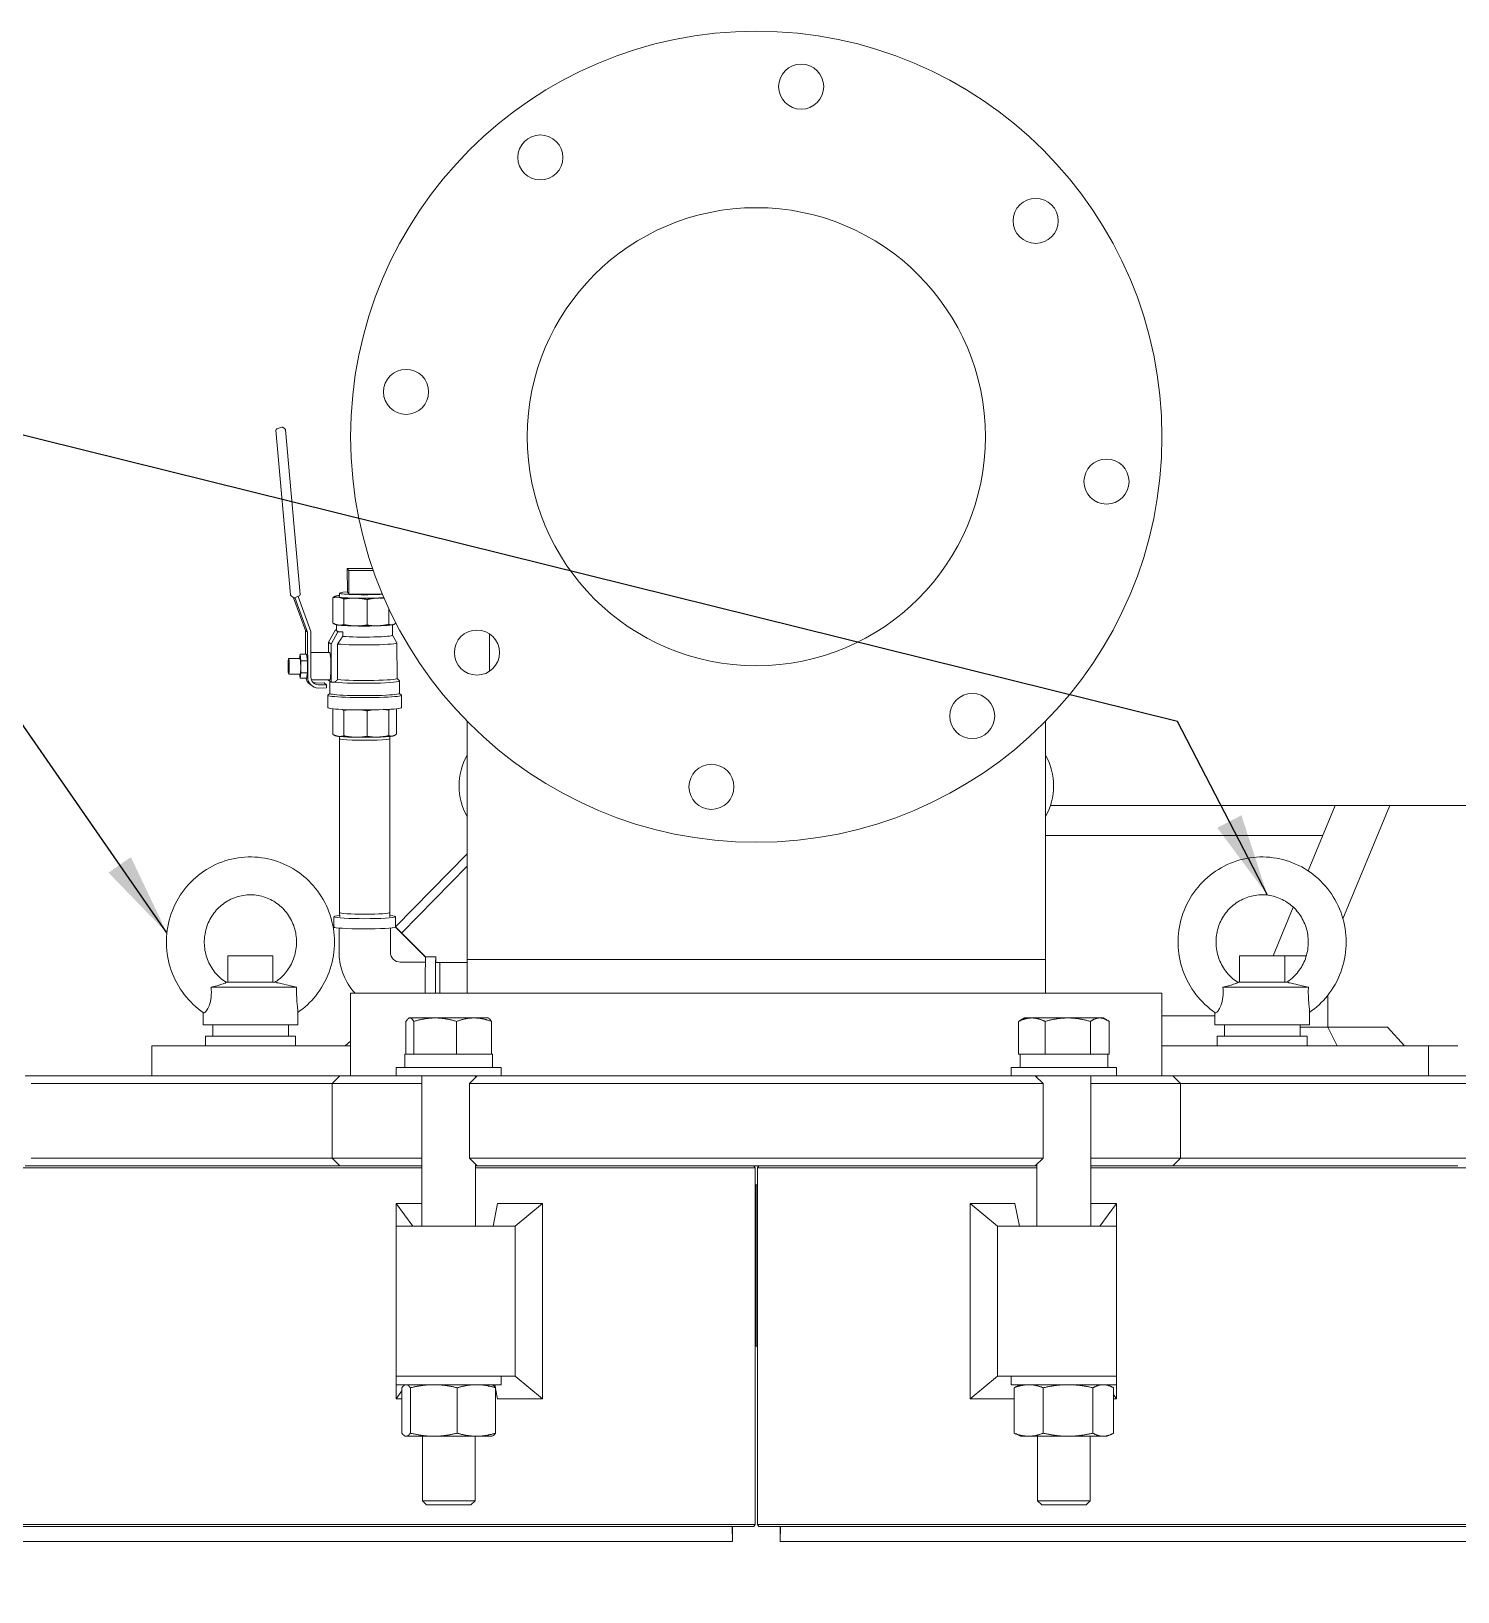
# Model space of a CAD drawing. Header units: inches. Extents: x 17 to 469, y 7 to 301.
# Drawn here: x 226.21 to 249.94, y 115.39 to 141.37 of the extents above; entities that cross this region are included whole.
import ezdxf

# ---------------------------------------------------------------- set-up
doc = ezdxf.new("R2010")
doc.units = ezdxf.units.IN
doc.header["$LTSCALE"] = 14
doc.header["$MEASUREMENT"] = 0
doc.layers.add('Symbol (ANSI)', color=7, linetype='Continuous', lineweight=25)
doc.layers.add('Visible (ANSI)', color=7, linetype='Continuous', lineweight=50)
doc.styles.add('MEMCOR Medium', font='arial.ttf')
doc.dimstyles.new('Default (ANSI)$7', dxfattribs={"dimscale": 14, "dimtxt": 0.15, "dimasz": 0.098425, "dimexe": 0.125, "dimexo": 0.0625, "dimgap": 0.031496, "dimtad": 0, "dimtih": 1, "dimtoh": 1, "dimdec": 4, "dimrnd": 1e-08, "dimzin": 3, "dimdsep": 46, "dimlunit": 5, "dimtxsty": 'MEMCOR Medium', "dimcen": 0.09, "dimdle": 0.393701, "dimclrd": 256, "dimclre": 256, "dimclrt": 256, "dimadec": 0, "dimazin": 1, "dimtfac": 0.8, "dimtofl": 0, "dimtmove": 0, "dimatfit": 3, "dimfxl": 1, "dimfrac": 1, "dimtolj": 1, "dimtzin": 4, "dimlwd": -1, "dimlwe": -1, "dimarcsym": 0})

msp = doc.modelspace()

# ---------------------------------------------------------------- linework, layer by layer
at = {"layer": 'Visible (ANSI)', "linetype": 'Continuous', "lineweight": 18}
for p, q in [((230.279626, 134.725704), (230.520695, 131.986143)), ((230.37479, 134.777317), (230.293179, 134.747116)), ((230.395136, 134.773995), (230.432932, 134.743546)), ((230.440633, 134.729116), (230.681702, 131.989556)), ((231.467048, 132.423718), (231.887519, 132.425112)), ((231.490838, 132.388556), (231.467048, 132.423718)), ((231.467048, 132.423718), (231.467268, 132.030821)), ((231.899712, 132.389912), (231.490838, 132.388556)), ((231.490838, 132.388556), (231.491058, 131.995659)), ((230.566192, 131.941264), (230.528396, 131.971713)), ((230.668149, 131.968143), (230.586538, 131.937942)), ((230.646811, 131.960247), (230.861158, 131.372801)), ((231.269162, 131.964179), (231.261552, 131.960666)), ((231.337567, 131.959867), (231.335846, 132.013866)), ((231.491058, 131.995659), (231.467268, 132.030821)), ((232.041725, 131.997485), (231.491058, 131.995659)), ((232.041713, 132.019014), (232.041725, 131.997485)), ((230.571962, 131.937973), (230.771276, 131.391726)), ((230.807011, 131.362938), (230.595935, 131.94142)), ((231.225822, 131.938396), (231.22606, 131.512918)), ((231.410303, 131.915401), (231.41054, 131.489924)), ((231.796431, 131.907616), (231.796669, 131.482139)), ((232.15811, 131.755817), (232.158256, 131.494124)), ((231.269426, 131.492534), (231.241022, 131.505607)), ((231.289347, 131.387054), (231.289291, 131.487068)), ((232.220388, 131.31214), (232.22029, 131.487588)), ((232.240149, 131.493076), (232.247759, 131.496589)), ((230.807011, 131.362938), (230.771276, 131.391726)), ((230.771276, 131.391726), (230.771497, 130.997505)), ((230.80743, 130.612552), (230.807011, 131.362938)), ((230.861158, 131.372801), (230.861487, 130.783008)), ((231.270253, 131.40126), (231.154354, 131.199452)), ((231.154354, 131.199452), (231.154452, 131.025351)), ((231.154354, 131.199452), (231.19545, 131.166346)), ((231.19545, 131.166346), (231.311349, 131.368154)), ((231.289339, 131.401367), (231.270253, 131.40126)), ((231.270253, 131.40126), (231.290801, 131.384707)), ((231.290801, 131.384707), (231.311349, 131.368154)), ((231.311349, 131.368154), (231.390566, 131.368599)), ((231.390566, 131.368599), (231.390608, 131.293165)), ((232.220388, 131.31269), (232.292825, 131.187729)), ((232.293524, 130.593961), (232.293193, 131.186459)), ((233.834274, 131.33421), (233.834274, 130.714147)), ((230.490901, 130.925922), (230.680431, 130.926987)), ((230.670298, 130.92693), (230.681053, 130.996997)), ((230.681053, 130.996997), (230.789356, 130.997605)), ((230.681053, 130.996997), (230.694853, 130.885671)), ((230.789356, 130.997605), (230.803156, 130.886279)), ((230.861353, 131.023705), (231.173846, 131.02546)), ((231.195805, 130.530297), (231.19545, 131.166346)), ((231.30578, 131.166966), (231.306111, 130.574468)), ((230.492367, 130.664926), (230.681898, 130.665991)), ((230.681277, 130.595982), (230.672605, 130.665939)), ((230.694965, 130.685163), (230.681277, 130.595982)), ((230.694853, 130.885671), (230.803156, 130.886279)), ((230.694853, 130.885671), (230.694965, 130.685163)), ((230.694965, 130.685163), (230.803268, 130.685771)), ((230.803268, 130.685771), (230.793725, 130.623593)), ((230.803156, 130.886279), (230.803268, 130.685771)), ((230.861487, 130.783008), (230.861582, 130.612856)), ((230.681277, 130.595982), (230.792171, 130.596605)), ((230.837959, 130.5027), (230.873694, 130.473912)), ((230.868723, 130.571339), (231.176387, 130.573068)), ((231.082648, 130.518342), (230.950526, 130.517599)), ((230.986261, 130.488811), (231.118383, 130.489554)), ((231.118413, 130.435343), (230.986292, 130.434601)), ((231.118383, 130.489554), (231.082648, 130.518342)), ((231.118383, 130.489554), (231.118413, 130.435343)), ((231.154704, 130.572946), (231.15471, 130.563403)), ((231.175257, 130.54685), (231.15471, 130.563403)), ((231.173554, 130.343983), (231.17344, 130.548314)), ((231.195805, 130.530297), (231.175257, 130.54685)), ((231.256997, 130.530641), (231.195805, 130.530297)), ((232.293523, 130.595062), (232.335994, 130.552812)), ((232.337304, 130.344633), (232.337189, 130.550434)), ((231.143061, 130.107602), (231.142946, 130.313403)), ((231.173553, 130.345173), (231.144201, 130.315908)), ((232.337303, 130.345823), (232.366689, 130.316591)), ((232.368061, 130.108286), (232.367946, 130.314087)), ((231.227094, 129.660709), (231.226857, 130.086187)), ((231.411575, 129.637714), (231.411337, 130.063192)), ((231.797703, 129.62993), (231.797466, 130.055407)), ((232.159291, 129.641915), (232.159053, 130.067392)), ((232.284524, 129.666649), (232.284289, 130.088488)), ((233.459274, 125.916868), (233.459274, 129.883757)), ((243.084274, 125.916868), (243.084274, 129.883757)), ((231.27046, 129.640324), (231.242056, 129.653398)), ((231.338354, 129.628271), (231.337199, 129.590712)), ((232.173303, 129.628738), (232.174501, 129.591179)), ((232.241184, 129.640867), (232.248794, 129.64438)), ((231.337198, 129.590658), (231.338815, 126.695795)), ((232.174501, 129.591126), (232.176118, 126.696263)), ((247.903536, 128.479368), (243.166142, 128.479368)), ((247.903536, 128.479368), (247.45358, 127.391417)), ((248.814003, 128.479368), (247.903536, 128.479368)), ((248.033265, 126.591618), (248.814003, 128.479368)), ((257.371999, 128.479368), (248.814003, 128.479368)), ((243.084274, 127.979368), (247.696746, 127.979368)), ((233.459274, 127.673802), (232.270354, 126.460223)), ((232.371794, 126.359043), (233.459274, 127.469077)), ((247.204244, 126.788547), (246.869583, 125.979368)), ((231.245002, 126.457255), (231.244907, 126.627772)), ((231.340983, 126.627772), (231.338816, 126.695742)), ((232.174027, 126.628238), (232.176118, 126.69621)), ((232.270198, 126.457847), (232.270103, 126.628345)), ((231.330669, 126.038475), (231.330445, 126.439203)), ((232.182822, 126.036198), (232.182597, 126.439471)), ((232.268322, 126.455026), (232.268321, 126.456537)), ((232.268321, 126.456537), (232.769247, 125.956894)), ((232.76989, 125.961967), (232.270197, 126.46038)), ((230.229674, 125.979368), (229.479674, 125.979368)), ((229.479674, 125.536373), (229.479674, 125.979368)), ((230.229674, 125.536373), (230.229674, 125.979368)), ((232.765821, 125.871332), (232.348112, 125.871332)), ((232.769247, 125.956894), (232.767733, 125.956894)), ((232.939221, 125.961967), (232.769408, 125.961967)), ((232.93922, 125.865891), (233.007327, 125.86802)), ((233.007328, 125.86802), (233.459274, 125.86802)), ((233.459274, 125.916868), (243.084274, 125.916868)), ((233.459274, 125.916868), (233.459274, 125.354368)), ((233.459274, 125.916868), (243.084274, 125.916868)), ((243.084274, 125.916868), (243.084274, 125.354368)), ((247.063372, 125.979368), (246.313372, 125.979368)), ((246.313372, 125.536373), (246.313372, 125.979368)), ((247.063372, 125.979368), (247.423961, 125.979368)), ((247.063372, 125.536373), (247.063372, 125.979368)), ((230.270017, 125.536373), (229.449649, 125.536373)), ((230.270017, 125.536373), (230.290932, 125.531927)), ((247.103715, 125.536373), (246.283348, 125.536373)), ((247.103715, 125.536373), (247.12463, 125.531927)), ((230.62398, 125.457289), (229.201113, 125.457289)), ((231.521774, 125.354368), (245.021774, 125.354368)), ((231.521774, 125.354368), (231.521774, 123.979368)), ((245.021774, 125.354368), (245.021774, 123.979368)), ((247.457679, 125.457289), (246.034812, 125.457289)), ((247.78005, 125.320129), (247.78005, 124.791868)), ((229.067272, 124.827368), (229.067272, 125.034254)), ((230.642075, 124.827368), (230.642075, 125.06166)), ((232.498232, 124.942997), (232.488405, 124.937324)), ((232.507913, 124.942997), (232.498232, 124.942997)), ((232.928315, 124.942997), (232.507913, 124.942997)), ((233.574633, 124.942997), (232.928315, 124.942997)), ((233.810232, 124.942997), (233.574633, 124.942997)), ((233.810232, 124.942997), (233.820058, 124.937324)), ((242.733316, 124.942997), (242.668806, 124.905753)), ((242.855722, 124.942997), (242.733316, 124.942997)), ((243.452988, 124.942997), (242.855722, 124.942997)), ((243.986582, 124.942997), (243.452988, 124.942997)), ((244.045316, 124.942997), (243.986582, 124.942997)), ((244.045316, 124.942997), (244.109825, 124.905753)), ((245.90097, 124.979368), (245.021774, 124.979368)), ((245.90097, 124.827368), (245.90097, 125.034254)), ((247.475773, 124.827368), (247.475773, 125.06166)), ((230.642075, 124.827368), (229.067272, 124.827368)), ((229.229198, 124.639368), (229.229198, 124.827368)), ((230.487174, 124.639368), (230.487174, 124.827368)), ((232.443085, 124.338997), (232.443085, 124.884405)), ((232.572741, 124.338997), (232.572741, 124.884405)), ((233.283888, 124.338997), (233.283888, 124.884405)), ((233.865379, 124.338997), (233.865379, 124.884405)), ((242.635409, 124.338997), (242.635409, 124.884405)), ((243.076035, 124.338997), (243.076035, 124.884405)), ((243.829942, 124.338997), (243.829942, 124.884405)), ((244.143222, 124.338997), (244.143222, 124.884405)), ((247.475773, 124.827368), (245.90097, 124.827368)), ((246.062896, 124.639368), (246.062896, 124.827368)), ((247.320872, 124.639368), (247.320872, 124.827368)), ((247.320872, 124.791868), (247.78005, 124.791868)), ((247.78005, 124.791868), (248.772645, 124.791868)), ((247.935327, 124.479368), (247.78005, 124.791868)), ((249.057166, 124.479368), (248.772645, 124.791868)), ((228.212119, 124.479368), (228.222279, 124.479368)), ((228.212119, 124.479368), (228.212119, 123.979368)), ((228.523126, 124.479368), (228.222279, 124.479368)), ((228.523126, 124.479368), (229.113249, 124.479368)), ((230.604674, 124.639368), (229.104674, 124.639368)), ((229.104674, 124.639368), (229.104674, 124.479368)), ((231.521774, 124.479368), (229.113249, 124.479368)), ((230.604674, 124.639368), (230.604674, 124.479368)), ((231.430443, 124.479368), (231.521774, 124.556751)), ((245.021774, 124.479368), (245.153074, 124.479368)), ((246.518775, 124.479368), (245.153074, 124.479368)), ((247.438372, 124.639368), (245.938372, 124.639368)), ((245.938372, 124.639368), (245.938372, 124.479368)), ((246.518775, 124.479368), (247.180799, 124.479368)), ((249.455496, 124.479368), (247.180799, 124.479368)), ((247.438372, 124.639368), (247.438372, 124.479368)), ((249.455496, 124.479368), (249.946182, 124.479368)), ((249.455496, 124.479368), (249.455496, 123.979368)), ((232.424732, 124.338993), (233.883732, 124.338993)), ((232.424732, 124.119993), (232.424732, 124.338993)), ((232.507913, 124.338997), (232.443085, 124.338997)), ((232.498232, 124.338997), (232.498232, 124.338993)), ((232.572741, 124.338997), (232.507913, 124.338997)), ((232.928315, 124.338997), (232.572741, 124.338997)), ((233.283888, 124.338997), (232.928315, 124.338997)), ((233.574633, 124.338997), (233.283888, 124.338997)), ((233.865379, 124.338997), (233.574633, 124.338997)), ((233.810232, 124.338997), (233.810232, 124.338993)), ((233.883732, 124.119993), (233.883732, 124.338993)), ((242.855722, 124.338997), (242.635409, 124.338997)), ((242.659816, 124.338993), (244.118816, 124.338993)), ((242.659816, 124.119993), (242.659816, 124.338993)), ((242.733316, 124.338997), (242.733316, 124.338993)), ((243.076035, 124.338997), (242.855722, 124.338997)), ((243.452988, 124.338997), (243.076035, 124.338997)), ((243.829942, 124.338997), (243.452988, 124.338997)), ((243.986582, 124.338997), (243.829942, 124.338997)), ((244.143222, 124.338997), (243.986582, 124.338997)), ((244.045316, 124.338997), (244.045316, 124.338993)), ((244.118816, 124.119993), (244.118816, 124.338993)), ((226.93271, 123.979368), (226.105874, 123.979368)), ((226.93271, 123.979368), (231.17978, 123.979368)), ((231.342659, 123.979368), (231.17978, 123.979368)), ((231.342659, 123.979368), (231.212659, 123.849368)), ((231.342659, 123.979368), (231.982164, 123.979368)), ((231.982164, 123.979368), (232.25688, 123.979368)), ((232.25688, 123.979368), (232.404275, 123.979368)), ((234.029232, 124.119993), (232.279232, 124.119993)), ((232.279232, 124.119993), (232.279232, 123.979368)), ((232.404906, 123.979368), (232.404275, 123.979368)), ((232.404906, 123.979368), (233.629675, 123.979368)), ((232.706732, 123.979368), (232.706732, 121.479368)), ((233.629675, 123.979368), (233.499675, 123.849368)), ((233.601732, 123.979368), (233.601732, 123.951424)), ((233.629675, 123.979368), (233.726701, 123.979368)), ((233.726701, 123.979368), (234.006194, 123.979368)), ((234.006194, 123.979368), (235.010702, 123.979368)), ((234.029232, 124.119993), (234.029232, 123.979368)), ((235.231139, 123.979368), (235.010702, 123.979368)), ((235.914828, 123.979368), (235.231139, 123.979368)), ((235.914828, 123.979368), (240.628719, 123.979368)), ((241.312408, 123.979368), (240.628719, 123.979368)), ((241.532845, 123.979368), (241.312408, 123.979368)), ((241.532845, 123.979368), (242.537353, 123.979368)), ((244.264316, 124.119993), (242.514316, 124.119993)), ((242.514316, 124.119993), (242.514316, 123.979368)), ((242.537353, 123.979368), (242.816846, 123.979368)), ((242.816846, 123.979368), (242.913872, 123.979368)), ((242.913872, 123.979368), (243.043872, 123.849368)), ((242.913872, 123.979368), (244.138641, 123.979368)), ((242.941816, 123.979368), (242.941816, 123.951424)), ((243.836816, 123.979368), (243.836816, 121.479368)), ((244.139272, 123.979368), (244.138641, 123.979368)), ((244.139272, 123.979368), (244.286668, 123.979368)), ((244.264316, 124.119993), (244.264316, 123.979368)), ((244.286668, 123.979368), (244.561383, 123.979368)), ((244.561383, 123.979368), (245.200888, 123.979368)), ((245.363767, 123.979368), (245.200888, 123.979368)), ((245.200888, 123.979368), (245.330888, 123.849368)), ((245.363767, 123.979368), (249.610837, 123.979368)), ((250.437673, 123.979368), (249.610837, 123.979368)), ((226.207513, 123.849368), (226.863732, 123.849368)), ((231.136637, 123.849368), (226.863732, 123.849368)), ((231.136637, 123.849368), (231.212659, 123.849368)), ((231.947722, 123.849368), (231.212659, 123.849368)), ((231.212659, 123.849368), (231.212659, 122.609368)), ((232.223942, 123.849368), (231.947722, 123.849368)), ((232.531015, 123.849368), (232.223942, 123.849368)), ((232.531015, 123.849368), (232.706732, 123.849368)), ((233.701812, 123.849368), (233.499675, 123.849368)), ((233.499675, 123.849368), (233.499675, 122.609368)), ((233.982836, 123.849368), (233.701812, 123.849368)), ((235.137443, 123.849368), (233.982836, 123.849368)), ((235.137443, 123.849368), (235.35788, 123.849368)), ((235.35788, 123.849368), (235.90049, 123.849368)), ((240.643057, 123.849368), (235.90049, 123.849368)), ((240.643057, 123.849368), (241.185667, 123.849368)), ((241.185667, 123.849368), (241.406104, 123.849368)), ((242.560711, 123.849368), (241.406104, 123.849368)), ((242.841735, 123.849368), (242.560711, 123.849368)), ((243.043872, 123.849368), (242.841735, 123.849368)), ((243.043872, 123.849368), (243.043872, 122.609368)), ((243.836816, 123.849368), (244.012532, 123.849368)), ((244.319605, 123.849368), (244.012532, 123.849368)), ((244.595825, 123.849368), (244.319605, 123.849368)), ((245.330888, 123.849368), (244.595825, 123.849368)), ((245.330888, 123.849368), (245.330888, 122.609368)), ((245.330888, 123.849368), (245.40691, 123.849368)), ((249.679816, 123.849368), (245.40691, 123.849368)), ((249.679816, 123.849368), (250.336035, 123.849368)), ((226.863732, 122.609368), (226.207513, 122.609368)), ((226.863732, 122.609368), (231.136637, 122.609368)), ((231.212659, 122.609368), (231.136637, 122.609368)), ((231.212659, 122.609368), (231.947722, 122.609368)), ((231.342659, 122.479368), (231.212659, 122.609368)), ((231.947722, 122.609368), (232.223942, 122.609368)), ((232.223942, 122.609368), (232.531015, 122.609368)), ((232.706732, 122.609368), (232.531015, 122.609368)), ((233.499675, 122.609368), (233.701812, 122.609368)), ((233.629675, 122.479368), (233.499675, 122.609368)), ((233.701812, 122.609368), (233.982836, 122.609368)), ((233.982836, 122.609368), (235.137443, 122.609368)), ((235.35788, 122.609368), (235.137443, 122.609368)), ((235.90049, 122.609368), (235.35788, 122.609368)), ((235.90049, 122.609368), (240.643057, 122.609368)), ((241.185667, 122.609368), (240.643057, 122.609368)), ((241.406104, 122.609368), (241.185667, 122.609368)), ((241.406104, 122.609368), (242.560711, 122.609368)), ((242.560711, 122.609368), (242.841735, 122.609368)), ((242.841735, 122.609368), (243.043872, 122.609368)), ((242.913872, 122.479368), (243.043872, 122.609368)), ((244.012532, 122.609368), (243.836816, 122.609368)), ((244.012532, 122.609368), (244.319605, 122.609368)), ((244.319605, 122.609368), (244.595825, 122.609368)), ((244.595825, 122.609368), (245.330888, 122.609368)), ((245.200888, 122.479368), (245.330888, 122.609368)), ((245.40691, 122.609368), (245.330888, 122.609368)), ((245.40691, 122.609368), (249.679816, 122.609368)), ((250.336035, 122.609368), (249.679816, 122.609368)), ((232.706732, 122.448118), (224.38024, 122.448118)), ((226.105874, 122.479368), (226.600296, 122.479368)), ((226.600296, 122.479368), (231.342659, 122.479368)), ((231.982164, 122.479368), (231.342659, 122.479368)), ((232.25688, 122.479368), (231.982164, 122.479368)), ((232.404275, 122.479368), (232.25688, 122.479368)), ((232.404275, 122.479368), (232.706732, 122.479368)), ((233.601732, 122.507312), (233.601732, 121.479368)), ((233.601732, 122.479368), (233.629675, 122.479368)), ((238.253012, 122.448118), (233.601732, 122.448118)), ((233.726701, 122.479368), (233.629675, 122.479368)), ((234.006194, 122.479368), (233.726701, 122.479368)), ((235.010702, 122.479368), (234.006194, 122.479368)), ((235.010702, 122.479368), (235.231139, 122.479368)), ((235.231139, 122.479368), (235.573681, 122.479368)), ((235.573681, 122.479368), (238.228532, 122.479368)), ((238.315015, 122.479368), (238.228532, 122.479368)), ((238.253012, 116.510618), (238.253012, 122.448118)), ((242.941816, 122.448118), (238.290535, 122.448118)), ((238.290535, 122.448118), (238.290535, 116.510618)), ((238.315015, 122.479368), (240.969866, 122.479368)), ((240.969866, 122.479368), (241.312408, 122.479368)), ((241.312408, 122.479368), (241.532845, 122.479368)), ((242.537353, 122.479368), (241.532845, 122.479368)), ((242.816846, 122.479368), (242.537353, 122.479368)), ((242.913872, 122.479368), (242.816846, 122.479368)), ((242.913872, 122.479368), (242.941816, 122.479368)), ((242.941816, 122.507312), (242.941816, 121.479368)), ((243.836816, 122.479368), (244.139272, 122.479368)), ((252.163307, 122.448118), (243.836816, 122.448118)), ((244.286668, 122.479368), (244.139272, 122.479368)), ((244.561383, 122.479368), (244.286668, 122.479368)), ((245.200888, 122.479368), (244.561383, 122.479368)), ((245.200888, 122.479368), (249.943251, 122.479368)), ((238.253012, 122.164368), (238.290535, 122.164368)), ((238.271739, 119.479368), (238.271739, 122.164368)), ((238.271774, 119.479368), (238.271774, 122.164368)), ((232.277465, 121.85416), (232.277465, 118.604576)), ((232.277465, 121.85416), (232.706732, 121.85416)), ((232.277465, 121.85416), (232.555258, 121.479368)), ((233.968192, 121.85416), (233.89316, 121.479368)), ((233.968192, 121.85416), (234.714379, 121.85416)), ((234.714379, 121.85416), (234.261382, 121.479368)), ((234.714379, 118.604576), (234.714379, 121.85416)), ((241.829168, 121.85416), (241.829168, 118.604576)), ((241.829168, 121.85416), (242.575355, 121.85416)), ((241.829168, 121.85416), (242.282165, 121.479368)), ((242.575355, 121.85416), (242.650387, 121.479368)), ((243.836816, 121.85416), (244.266082, 121.85416)), ((244.266082, 121.85416), (243.988289, 121.479368)), ((244.266082, 118.604576), (244.266082, 121.85416)), ((232.279232, 121.479368), (234.007294, 121.479368)), ((232.279232, 118.979368), (232.279232, 121.479368)), ((234.007294, 121.479368), (234.261382, 121.479368)), ((234.261382, 118.979368), (234.261382, 121.479368)), ((242.536254, 121.479368), (242.282165, 121.479368)), ((242.282165, 121.479368), (242.282165, 118.979368)), ((242.536254, 121.479368), (244.264316, 121.479368)), ((244.264316, 118.979368), (244.264316, 121.479368)), ((238.290535, 119.479368), (238.253012, 119.479368)), ((234.007294, 118.979368), (232.279232, 118.979368)), ((234.007294, 118.979368), (232.279232, 118.979368)), ((232.279232, 118.979368), (232.279232, 118.838743)), ((234.261382, 118.979368), (234.007294, 118.979368)), ((234.029232, 118.979368), (234.029232, 118.838743)), ((234.714379, 118.604576), (234.261382, 118.979368)), ((241.829168, 118.604576), (242.282165, 118.979368)), ((242.282165, 118.979368), (242.536254, 118.979368)), ((242.514316, 118.979368), (242.514316, 118.838743)), ((244.264316, 118.979368), (242.536254, 118.979368)), ((244.264316, 118.979368), (242.536254, 118.979368)), ((244.264316, 118.979368), (244.264316, 118.838743)), ((232.277465, 118.604576), (232.374788, 118.735883)), ((232.279232, 118.838743), (234.029232, 118.838743)), ((232.374788, 118.03161), (232.374788, 118.786876)), ((232.435232, 118.838743), (232.424462, 118.833721)), ((232.516897, 118.03161), (232.516897, 118.786876)), ((233.29634, 118.03161), (233.29634, 118.786876)), ((233.873232, 118.838743), (233.884002, 118.833721)), ((233.930969, 118.790508), (233.921313, 118.838743)), ((233.933675, 118.03161), (233.933675, 118.786876)), ((233.968192, 118.604576), (233.933675, 118.776994)), ((242.514316, 118.838743), (244.264316, 118.838743)), ((242.563006, 118.03161), (242.563006, 118.786876)), ((242.670316, 118.838743), (242.599611, 118.805773)), ((242.617284, 118.814014), (242.622234, 118.838743)), ((243.045948, 118.03161), (243.045948, 118.786876)), ((243.872258, 118.03161), (243.872258, 118.786876)), ((244.108316, 118.838743), (244.17902, 118.805773)), ((244.215625, 118.03161), (244.215625, 118.786876)), ((232.374788, 118.604576), (232.277465, 118.604576)), ((234.714379, 118.604576), (233.968192, 118.604576)), ((242.563006, 118.604576), (241.829168, 118.604576)), ((244.266082, 118.604576), (244.215625, 118.672652)), ((244.266082, 118.604576), (244.215625, 118.604576)), ((232.435232, 117.979743), (232.424462, 117.984765)), ((232.435232, 117.979743), (232.445843, 117.979743)), ((232.445843, 117.979743), (232.906618, 117.979743)), ((232.716732, 117.979743), (232.716732, 116.905108)), ((232.906618, 117.979743), (233.615007, 117.979743)), ((233.591732, 117.979743), (233.591732, 116.905108)), ((233.615007, 117.979743), (233.873232, 117.979743)), ((233.873232, 117.979743), (233.884002, 117.984765)), ((242.670316, 117.979743), (242.599611, 118.012713)), ((242.670316, 117.979743), (242.804477, 117.979743)), ((242.804477, 117.979743), (243.459103, 117.979743)), ((242.951816, 117.979743), (242.951816, 116.905108)), ((243.459103, 117.979743), (244.043941, 117.979743)), ((243.826816, 117.979743), (243.826816, 116.905108)), ((244.043941, 117.979743), (244.108316, 117.979743)), ((244.108316, 117.979743), (244.17902, 118.012713)), ((232.716732, 116.905108), (233.591732, 116.905108)), ((232.784893, 116.838993), (232.716732, 116.905108)), ((233.52357, 116.838993), (233.591732, 116.905108)), ((242.951816, 116.905108), (243.826816, 116.905108)), ((243.019977, 116.838993), (242.951816, 116.905108)), ((243.758654, 116.838993), (243.826816, 116.905108)), ((233.52357, 116.838993), (232.784893, 116.838993)), ((243.758654, 116.838993), (243.019977, 116.838993)), ((216.772934, 116.510618), (238.253012, 116.510618)), ((238.228532, 116.479368), (216.804184, 116.479368)), ((237.875893, 116.229368), (237.871123, 116.479368)), ((237.875893, 116.479368), (237.875893, 116.229368)), ((238.290535, 116.510618), (259.770613, 116.510618)), ((259.739363, 116.479368), (238.315015, 116.479368)), ((238.672424, 116.479368), (238.667654, 116.229368)), ((238.667654, 116.229368), (238.667654, 116.479368)), ((237.875893, 116.229368), (217.521312, 116.229368)), ((259.022235, 116.229368), (238.667654, 116.229368))]:
    msp.add_line(p, q, dxfattribs=at)
for centre, radius in [((238.271774, 134.616868), 6.75), ((239.018318, 140.444243), 0.375), ((234.679084, 139.265331), 0.375), ((242.920237, 138.209557), 0.375), ((238.271774, 134.616868), 3.8125), ((232.444399, 135.363413), 0.375), ((244.099148, 133.870323), 0.375), ((233.623311, 131.024179), 0.375), ((241.864463, 129.968405), 0.375), ((237.525229, 128.789493), 0.375)]:
    msp.add_circle(centre, radius, dxfattribs=at)
for centre, radius, start, end in [((230.300426, 134.727534), 0.02088, 110.3074223, 185.0288218), ((230.382036, 134.757735), 0.02088, 51.1451734, 110.3074223), ((230.419833, 134.727286), 0.02088, 5.0288218, 51.1451734), ((230.541495, 131.987973), 0.02088, 185.0288218, 231.1451734), ((230.660902, 131.987725), 0.02088, 290.3074223, 5.0288218), ((230.579291, 131.957524), 0.02088, 231.1451734, 290.3074223), ((234.361774, 128.804368), 1.036632, 150.5293108, 209.4706892), ((242.181774, 128.804368), 1.036632, 330.5293108, 29.4706892)]:
    msp.add_arc(centre, radius, start, end, dxfattribs=at)
for centre, major_axis, ratio, start_param, end_param in [((231.754526, 131.960153), (-0.49, -0.000274), 0.063877424, 5.96952264, 6.754920803), ((231.754526, 131.960153), (-0.49, -0.000274), 0.063877424, 5.732161641, 5.96952264), ((231.754496, 132.014153), (-0.418652, -0.000234), 0.063877424, 5.46844588, 8.642906354), ((231.754526, 131.960153), (0.49, 0.000274), 0.063877424, 3.61332815, 4.398726313), ((231.754526, 131.960153), (0.49, 0.000274), 0.063877424, 4.398726313, 5.184124477), ((231.754526, 131.960153), (0.49, 0.000274), 0.063877424, 5.184124477, 5.429732688), ((231.754785, 131.497101), (-0.49, -0.000274), 0.063877424, 0.137700665, 0.471735496), ((231.754785, 131.497101), (-0.49, -0.000274), 0.063877424, 0.471735496, 1.25713366), ((231.754785, 131.497101), (-0.49, -0.000274), 0.063877424, 1.25713366, 2.042531823), ((231.754785, 131.497101), (0.49, 0.000274), 0.063877424, 5.184124477, 5.96952264), ((231.754785, 131.497101), (0.49, 0.000274), 0.063877424, 5.96952264, 6.145484642), ((231.754846, 131.387314), (-0.4655, -0.00026), 0.063877424, 0, 0.079036415), ((231.754846, 131.387314), (-0.4655, -0.00026), 0.063877424, 0.079036415, 0.671996786), ((231.754959, 131.186158), (0.538234, 0.000301), 0.063877424, 3.72505216, 6.320148843), ((231.754889, 131.31188), (0.4655, 0.00026), 0.063877424, 3.81358944, 6.283185307), ((230.681165, 130.796489), (-0.000733, 0.130498), 0.078792909, 3.141592654, 6.283185307), ((231.175116, 130.799264), (0.001271, -0.226196), 0.078792909, 0, 3.141592654), ((230.950457, 130.642344), (-0.112497, -0.139644), 0.994842375, 5.64694304, 6.283185307), ((230.972486, 130.624597), (-0.169092, -0.076103), 0.82691528, 5.791057542, 5.961509493), ((230.986192, 130.613556), (-0.112497, -0.139644), 0.994842375, 5.393620441, 6.964416768), ((230.986192, 130.613556), (-0.078419, -0.097342), 0.994842375, 5.393620441, 6.964416768), ((230.950457, 130.642344), (-0.078419, -0.097342), 0.994842375, 0.1855679, 0.681231461), ((231.755314, 130.550109), (0.581875, 0.000325), 0.063877424, 3.684099124, 6.34723724), ((231.75529, 130.59366), (0.538234, 0.000301), 0.063877424, 3.72505216, 6.283185307), ((231.755446, 130.313745), (-0.6125, -0.000342), 0.063877424, 6.219133374, 9.488829894), ((231.755429, 130.344308), (-0.581875, -0.000325), 0.063877424, 0, 3.141592654), ((231.755561, 130.107944), (-0.6125, -0.000342), 0.063877424, 0, 3.141592654), ((231.75582, 129.644892), (-0.49, -0.000274), 0.063877424, 0.137700665, 0.471735496), ((231.75582, 129.644892), (-0.49, -0.000274), 0.063877424, 0.471735496, 1.25713366), ((231.75582, 129.644892), (0.49, 0.000274), 0.063877424, 5.184124477, 5.96952264), ((231.75582, 129.644892), (0.49, 0.000274), 0.063877424, 5.96952264, 6.145484642), ((231.75585, 129.590892), (0.418652, 0.000234), 0.063877424, 3.139592398, 6.285185563), ((231.75582, 129.644892), (-0.49, -0.000274), 0.063877424, 1.25713366, 2.042531823), ((231.757505, 126.628058), (-0.512598, -0.000286), 0.063877424, 5.6629406, 10.045022668), ((231.757467, 126.696029), (0.418652, 0.000234), 0.063877424, 3.141592654, 6.283185307), ((231.7576, 126.457541), (-0.512598, -0.000286), 0.063877424, 0, 3.05596752), ((231.757314, 126.969092), (-0.512546, 0.51226), 0.036329642, 3.092301463, 3.177926597), ((232.34802, 126.036198), (-0.16369, 0.022316), 0.997919597, 0.135773269, 1.706569596), ((232.939221, 125.449368), (0, 0.512598), 0.008726535, 5.661213059, 8.040389569), ((232.768361, 125.449368), (0, 0.512598), 0.008726535, 0.14080401, 1.757204262), ((233.28094, 125.449368), (0.512546, -0.51226), 0.036329642, 3.10525871, 3.246062721), ((233.007328, 125.449368), (0, 0.418652), 0.008726535, 0, 1.799709321)]:
    msp.add_ellipse(centre, major_axis=major_axis, ratio=ratio, start_param=start_param, end_param=end_param, dxfattribs=at)
msp.add_ellipse((230.491634, 130.795424), major_axis=(-0.000733, 0.130498), ratio=0.078792909, dxfattribs=at)
for points, weights in [([(231.225822, 131.938396), (231.244254, 131.95268), (231.261552, 131.960666)], [1.07162109099, 1.06288726491, 1.04083918758]), ([(231.318052, 131.945686), (231.273756, 131.951207), (231.225822, 131.938396)], [1, 1.0562990584, 1.07162109099]), ([(231.410303, 131.915401), (231.362347, 131.940165), (231.318052, 131.945686)], [1.07162109099, 1.0562990584, 1]), ([(231.603356, 131.930296), (231.510644, 131.932165), (231.410303, 131.915401)], [1, 1.0562990584, 1.07162109099]), ([(231.796431, 131.907616), (231.696069, 131.928427), (231.603356, 131.930296)], [1.07162109099, 1.0562990584, 1]), ([(231.977214, 131.932396), (231.890394, 131.929519), (231.796431, 131.907616)], [1, 1.0562990584, 1.07162109099]), ([(232.079761, 131.929587), (232.027797, 131.934073), (231.977214, 131.932396)], [1.05081754628, 1.03204780503, 1]), ([(231.22606, 131.512918), (231.274015, 131.488155), (231.31831, 131.482634)], [1.07162109099, 1.0562990584, 1]), ([(231.31831, 131.482634), (231.362606, 131.477112), (231.41054, 131.489924)], [1, 1.0562990584, 1.07162109099]), ([(231.41054, 131.489924), (231.510902, 131.469113), (231.603615, 131.467244)], [1.07162109099, 1.0562990584, 1]), ([(231.603615, 131.467244), (231.696328, 131.465375), (231.796669, 131.482139)], [1, 1.0562990584, 1.07162109099]), ([(231.796669, 131.482139), (231.890653, 131.466466), (231.977473, 131.469344)], [1.07162109099, 1.0562990584, 1]), ([(231.977473, 131.469344), (232.064293, 131.472222), (232.158256, 131.494124)], [1, 1.0562990584, 1.07162109099]), ([(232.158256, 131.494124), (232.190814, 131.481765), (232.220883, 131.487704)], [1.07162109099, 1.0562990584, 1]), ([(232.220883, 131.487704), (232.248112, 131.493082), (232.277159, 131.514113)], [1, 1.05071075314, 1.06817559116]), ([(231.390608, 131.293165), (231.351266, 131.236328), (231.30578, 131.166966)], [1, 1.00361912604, 1]), ([(231.306111, 130.574468), (231.28251, 130.553642), (231.256997, 130.530641)], [1.00000480453, 1.0009720909, 1]), ([(231.226857, 130.086187), (231.227836, 130.086946), (231.228811, 130.087686)], [1.05740736242, 1.05716060999, 1.05687603105]), ([(231.231535, 130.087397), (231.229205, 130.086814), (231.226857, 130.086187)], [1.05650422017, 1.05700586492, 1.05740736242]), ([(231.411337, 130.063192), (231.396341, 130.070936), (231.381946, 130.076733)], [1.05740736242, 1.05484929998, 1.04822590857]), ([(231.481723, 130.072795), (231.447333, 130.069206), (231.411337, 130.063192)], [1.04619416051, 1.05447386294, 1.05740736242]), ([(231.797466, 130.055407), (231.757706, 130.063652), (231.719864, 130.068866)], [1.05740736242, 1.05416875594, 1.04441401894]), ([(231.869191, 130.069562), (231.834204, 130.063971), (231.797466, 130.055407)], [1.04466695344, 1.05421092691, 1.05740736242]), ([(232.159053, 130.067392), (232.127993, 130.072572), (232.098234, 130.075706)], [1.05740736242, 1.05470433012, 1.04746213374]), ([(232.176658, 130.079767), (232.168017, 130.074339), (232.159053, 130.067392)], [1.04974165739, 1.05515307424, 1.05740736242]), ([(231.227094, 129.660709), (231.27505, 129.635946), (231.319345, 129.630424)], [1.05740736242, 1.04927042368, 1]), ([(231.319345, 129.630424), (231.36364, 129.624903), (231.411575, 129.637714)], [1, 1.04927042368, 1.05740736242]), ([(231.411575, 129.637714), (231.511937, 129.616904), (231.60465, 129.615035)], [1.05740736242, 1.04927042368, 1]), ([(231.60465, 129.615035), (231.697362, 129.613165), (231.797703, 129.62993)], [1, 1.04927042368, 1.05740736242]), ([(231.797703, 129.62993), (231.891687, 129.614257), (231.978507, 129.617135)], [1.05740736242, 1.04927042368, 1]), ([(231.978507, 129.617135), (232.065328, 129.620013), (232.159291, 129.641915)], [1, 1.04927042368, 1.05740736242]), ([(232.159291, 129.641915), (232.191848, 129.629556), (232.221918, 129.635495)], [1.05740736242, 1.04927042368, 1]), ([(232.221918, 129.635495), (232.251988, 129.641434), (232.284524, 129.666649)], [1, 1.04927042368, 1.05740736242]), ([(232.507913, 124.942997), (232.477826, 124.942997), (232.443085, 124.884405)], [1, 1.0379548493, 1]), ([(232.572741, 124.884405), (232.538, 124.942997), (232.507913, 124.942997)], [1, 1.0379548493, 1]), ([(232.928315, 124.942997), (232.763293, 124.942997), (232.572741, 124.884405)], [1, 1.0379548493, 1]), ([(233.283888, 124.884405), (233.093337, 124.942997), (232.928315, 124.942997)], [1, 1.0379548493, 1]), ([(233.574633, 124.942997), (233.439698, 124.942997), (233.283888, 124.884405)], [1, 1.0379548493, 1]), ([(233.865379, 124.884405), (233.709569, 124.942997), (233.574633, 124.942997)], [1, 1.0379548493, 1]), ([(242.855722, 124.942997), (242.753474, 124.942997), (242.635409, 124.884405)], [1, 1.0379548493, 1]), ([(243.076035, 124.884405), (242.957969, 124.942997), (242.855722, 124.942997)], [1, 1.0379548493, 1]), ([(243.452988, 124.942997), (243.278043, 124.942997), (243.076035, 124.884405)], [1, 1.0379548493, 1]), ([(243.829942, 124.884405), (243.627933, 124.942997), (243.452988, 124.942997)], [1, 1.0379548493, 1]), ([(243.986582, 124.942997), (243.913885, 124.942997), (243.829942, 124.884405)], [1, 1.0379548493, 1]), ([(244.143222, 124.884405), (244.059279, 124.942997), (243.986582, 124.942997)], [1, 1.0379548493, 1]), ([(233.820058, 124.937324), (233.841259, 124.925083), (233.865379, 124.884405)], [1.0163428388, 1.0260483266, 1]), ([(242.635409, 124.884405), (242.652525, 124.896353), (242.668806, 124.905753)], [1, 1.00751227663, 1.01205079359]), ([(232.445843, 118.838743), (232.412866, 118.838743), (232.374788, 118.786876)], [1, 1.0379548493, 1]), ([(232.516897, 118.786876), (232.478819, 118.838743), (232.445843, 118.838743)], [1, 1.0379548493, 1]), ([(232.906618, 118.838743), (232.725748, 118.838743), (232.516897, 118.786876)], [1, 1.0379548493, 1]), ([(233.29634, 118.786876), (233.087489, 118.838743), (232.906618, 118.838743)], [1, 1.0379548493, 1]), ([(233.615007, 118.838743), (233.467113, 118.838743), (233.29634, 118.786876)], [1, 1.0379548493, 1]), ([(233.933675, 118.786876), (233.762901, 118.838743), (233.615007, 118.838743)], [1, 1.0379548493, 1]), ([(233.884002, 118.833721), (233.907239, 118.822885), (233.933675, 118.786876)], [1.0163428388, 1.0260483266, 1]), ([(242.804477, 118.838743), (242.69241, 118.838743), (242.563006, 118.786876)], [1, 1.0379548493, 1]), ([(242.563006, 118.786876), (242.581766, 118.797452), (242.599611, 118.805773)], [1, 1.00751227663, 1.01205079359]), ([(243.045948, 118.786876), (242.916544, 118.838743), (242.804477, 118.838743)], [1, 1.0379548493, 1]), ([(243.459103, 118.838743), (243.267357, 118.838743), (243.045948, 118.786876)], [1, 1.0379548493, 1]), ([(243.872258, 118.786876), (243.650849, 118.838743), (243.459103, 118.838743)], [1, 1.0379548493, 1]), ([(244.043941, 118.838743), (243.964263, 118.838743), (243.872258, 118.786876)], [1, 1.0379548493, 1]), ([(244.215625, 118.786876), (244.12362, 118.838743), (244.043941, 118.838743)], [1, 1.0379548493, 1]), ([(232.374788, 118.03161), (232.412866, 117.979743), (232.445843, 117.979743)], [1, 1.0379548493, 1]), ([(232.445843, 117.979743), (232.478819, 117.979743), (232.516897, 118.03161)], [1, 1.0379548493, 1]), ([(232.516897, 118.03161), (232.725748, 117.979743), (232.906618, 117.979743)], [1, 1.0379548493, 1]), ([(232.906618, 117.979743), (233.087489, 117.979743), (233.29634, 118.03161)], [1, 1.0379548493, 1]), ([(233.29634, 118.03161), (233.467113, 117.979743), (233.615007, 117.979743)], [1, 1.0379548493, 1]), ([(233.615007, 117.979743), (233.762901, 117.979743), (233.933675, 118.03161)], [1, 1.0379548493, 1]), ([(233.933675, 118.03161), (233.907239, 117.995601), (233.884002, 117.984765)], [1, 1.0260483266, 1.0163428388]), ([(242.599611, 118.012713), (242.581766, 118.021034), (242.563006, 118.03161)], [1.01205079359, 1.00751227663, 1]), ([(242.563006, 118.03161), (242.69241, 117.979743), (242.804477, 117.979743)], [1, 1.0379548493, 1]), ([(242.804477, 117.979743), (242.916544, 117.979743), (243.045948, 118.03161)], [1, 1.0379548493, 1]), ([(243.045948, 118.03161), (243.267357, 117.979743), (243.459103, 117.979743)], [1, 1.0379548493, 1]), ([(243.459103, 117.979743), (243.650849, 117.979743), (243.872258, 118.03161)], [1, 1.0379548493, 1]), ([(243.872258, 118.03161), (243.964263, 117.979743), (244.043941, 117.979743)], [1, 1.0379548493, 1]), ([(244.043941, 117.979743), (244.12362, 117.979743), (244.215625, 118.03161)], [1, 1.0379548493, 1])]:
    msp.add_rational_spline(points, weights, degree=2, dxfattribs=at)
for points, knots in [([(229.075679, 125.028488), (228.952012, 125.112647), (228.841906, 125.216891), (228.65923, 125.455348), (228.58685, 125.589646), (228.487208, 125.874806), (228.460118, 126.025681), (228.454158, 126.328655), (228.47536, 126.480712), (228.564055, 126.770356), (228.631487, 126.907915), (228.805746, 127.154297), (228.912419, 127.263171), (229.154064, 127.441035), (229.288872, 127.510157), (229.572873, 127.601711), (229.721956, 127.624289), (230.019417, 127.620812), (230.167734, 127.594825), (230.448904, 127.497037), (230.581679, 127.42519), (230.818563, 127.242843), (230.922526, 127.132238), (231.091236, 126.883303), (231.15579, 126.744897), (231.238857, 126.454221), (231.257211, 126.30195), (231.245667, 125.999073), (231.215723, 125.848512), (231.110444, 125.564625), (231.035192, 125.431315), (230.855506, 125.206344), (230.754499, 125.111969), (230.642075, 125.034254)], [3.730856829, 3.730856829, 3.730856829, 3.730856829, 4.050035014, 4.050035014, 4.370626039, 4.370626039, 4.692367322, 4.692367322, 5.014579346, 5.014579346, 5.336421188, 5.336421188, 5.657174022, 5.657174022, 5.976510862, 5.976510862, 6.294667734, 6.294667734, 6.612388213, 6.612388213, 6.930608762, 6.930608762, 7.250039528, 7.250039528, 7.570875271, 7.570875271, 7.892761632, 7.892761632, 8.214969059, 8.214969059, 8.536657596, 8.536657596, 8.828263101, 8.828263101, 8.828263101, 8.828263101]), ([(245.909377, 125.028488), (245.785711, 125.112647), (245.675605, 125.216891), (245.492928, 125.455348), (245.420548, 125.589646), (245.320906, 125.874806), (245.293816, 126.025681), (245.287857, 126.328655), (245.309059, 126.480712), (245.397753, 126.770356), (245.465186, 126.907915), (245.639445, 127.154297), (245.746117, 127.263171), (245.987762, 127.441035), (246.12257, 127.510157), (246.406571, 127.601711), (246.555654, 127.624289), (246.853116, 127.620812), (247.001432, 127.594825), (247.282603, 127.497037), (247.415377, 127.42519), (247.652262, 127.242843), (247.756224, 127.132238), (247.924935, 126.883303), (247.989489, 126.744897), (248.072556, 126.454221), (248.090909, 126.30195), (248.079366, 125.999073), (248.049421, 125.848512), (247.944142, 125.564625), (247.86889, 125.431315), (247.689204, 125.206344), (247.588197, 125.111969), (247.475773, 125.034254)], [3.730856829, 3.730856829, 3.730856829, 3.730856829, 4.050035014, 4.050035014, 4.370626039, 4.370626039, 4.692367322, 4.692367322, 5.014579346, 5.014579346, 5.336421188, 5.336421188, 5.657174022, 5.657174022, 5.976510862, 5.976510862, 6.294667734, 6.294667734, 6.612388213, 6.612388213, 6.930608762, 6.930608762, 7.250039528, 7.250039528, 7.570875271, 7.570875271, 7.892761632, 7.892761632, 8.214969059, 8.214969059, 8.536657596, 8.536657596, 8.828263101, 8.828263101, 8.828263101, 8.828263101]), ([(229.450698, 125.535707), (229.380768, 125.58007), (229.317693, 125.636147), (229.212478, 125.765594), (229.170149, 125.838755), (229.110324, 125.994652), (229.092638, 126.077269), (229.083416, 126.243792), (229.091785, 126.327653), (229.133587, 126.488527), (229.167053, 126.565494), (229.255787, 126.705166), (229.311182, 126.767744), (229.438576, 126.872409), (229.510714, 126.914267), (229.664649, 126.972905), (229.746514, 126.989432), (229.911514, 126.995133), (229.994637, 126.984177), (230.153172, 126.935712), (230.228587, 126.898285), (230.363583, 126.800929), (230.423275, 126.741217), (230.520817, 126.605825), (230.558864, 126.530342), (230.609697, 126.371294), (230.622662, 126.287831), (230.622464, 126.121132), (230.609376, 126.037934), (230.558574, 125.879807), (230.520808, 125.804935), (230.424282, 125.670691), (230.365388, 125.611464), (230.286242, 125.553859), (230.273095, 125.544903), (230.259698, 125.536373)], [3.6988731, 3.6988731, 3.6988731, 3.6988731, 4.02113612, 4.02113612, 4.339960339, 4.339960339, 4.656072907, 4.656072907, 4.970991479, 4.970991479, 5.286478473, 5.286478473, 5.604168648, 5.604168648, 5.925130996, 5.925130996, 6.249260904, 6.249260904, 6.574912501, 6.574912501, 6.899536579, 6.899536579, 7.221175725, 7.221175725, 7.539418314, 7.539418314, 7.855186714, 7.855186714, 8.170076677, 8.170076677, 8.485853501, 8.485853501, 8.804087035, 8.804087035, 8.865886694, 8.865886694, 8.865886694, 8.865886694]), ([(246.284396, 125.535707), (246.214466, 125.58007), (246.151391, 125.636147), (246.046176, 125.765594), (246.003848, 125.838755), (245.944023, 125.994652), (245.926336, 126.077269), (245.917115, 126.243792), (245.925483, 126.327653), (245.967285, 126.488527), (246.000751, 126.565494), (246.089485, 126.705166), (246.14488, 126.767744), (246.272275, 126.872409), (246.344412, 126.914267), (246.498347, 126.972905), (246.580212, 126.989432), (246.745212, 126.995133), (246.828336, 126.984177), (246.986871, 126.935712), (247.062285, 126.898285), (247.197281, 126.800929), (247.256973, 126.741217), (247.354515, 126.605825), (247.392563, 126.530342), (247.443396, 126.371294), (247.45636, 126.287831), (247.456163, 126.121132), (247.443074, 126.037934), (247.392273, 125.879807), (247.354506, 125.804935), (247.25798, 125.670691), (247.199086, 125.611464), (247.11994, 125.553859), (247.106793, 125.544903), (247.093396, 125.536373)], [3.6988731, 3.6988731, 3.6988731, 3.6988731, 4.02113612, 4.02113612, 4.339960339, 4.339960339, 4.656072907, 4.656072907, 4.970991479, 4.970991479, 5.286478473, 5.286478473, 5.604168648, 5.604168648, 5.925130996, 5.925130996, 6.249260904, 6.249260904, 6.574912501, 6.574912501, 6.899536579, 6.899536579, 7.221175725, 7.221175725, 7.539418314, 7.539418314, 7.855186714, 7.855186714, 8.170076677, 8.170076677, 8.485853501, 8.485853501, 8.804087035, 8.804087035, 8.865886694, 8.865886694, 8.865886694, 8.865886694]), ([(231.330669, 126.038475), (231.330728, 125.931936), (231.347695, 125.825428), (231.413755, 125.622871), (231.462836, 125.526855), (231.547457, 125.410707), (231.571008, 125.381849), (231.596067, 125.354368)], [3.1415926536, 3.1415926536, 3.1415926536, 3.1415926536, 3.4557519189, 3.4557519189, 3.7699111843, 3.7699111843, 3.8796129384, 3.8796129384, 3.8796129384, 3.8796129384]), ([(229.4507, 125.535702), (229.452026, 125.534859), (229.451013, 125.533242), (229.442308, 125.527212), (229.430837, 125.521843), (229.394664, 125.508115), (229.367528, 125.499421), (229.309184, 125.483008), (229.278636, 125.475202), (229.231547, 125.464104), (229.216494, 125.460678), (229.201113, 125.457289)], [1.534706097, 1.534706097, 1.534706097, 1.534706097, 1.701364121, 1.701364121, 1.9775787, 1.9775787, 2.323954461, 2.323954461, 2.627242149, 2.627242149, 2.763852394, 2.763852394, 2.763852394, 2.763852394]), ([(230.62398, 125.457289), (230.589766, 125.46436), (230.555482, 125.471604), (230.47027, 125.490126), (230.421856, 125.50121), (230.349542, 125.518287), (230.321843, 125.525047), (230.297219, 125.530569), (230.293976, 125.531279), (230.290931, 125.531925)], [0.164394048, 0.164394048, 0.164394048, 0.164394048, 0.430091027, 0.430091027, 0.844643839, 0.844643839, 1.165695922, 1.165695922, 1.21774033, 1.21774033, 1.21774033, 1.21774033]), ([(246.284398, 125.535702), (246.285724, 125.534859), (246.284711, 125.533242), (246.276006, 125.527212), (246.264536, 125.521843), (246.228363, 125.508115), (246.201226, 125.499421), (246.142882, 125.483008), (246.112334, 125.475202), (246.065245, 125.464104), (246.050192, 125.460678), (246.034812, 125.457289)], [1.534706097, 1.534706097, 1.534706097, 1.534706097, 1.701364121, 1.701364121, 1.9775787, 1.9775787, 2.323954461, 2.323954461, 2.627242149, 2.627242149, 2.763852394, 2.763852394, 2.763852394, 2.763852394]), ([(247.457679, 125.457289), (247.423464, 125.46436), (247.38918, 125.471604), (247.303969, 125.490126), (247.255554, 125.50121), (247.183241, 125.518287), (247.155542, 125.525047), (247.130917, 125.530569), (247.127674, 125.531279), (247.124629, 125.531925)], [0.164394048, 0.164394048, 0.164394048, 0.164394048, 0.430091027, 0.430091027, 0.844643839, 0.844643839, 1.165695922, 1.165695922, 1.21774033, 1.21774033, 1.21774033, 1.21774033]), ([(229.201113, 125.457289), (229.205725, 125.400677), (229.206487, 125.342465), (229.194877, 125.23826), (229.185328, 125.199087), (229.163545, 125.133756), (229.150138, 125.105375), (229.123011, 125.060355), (229.109788, 125.044421), (229.088871, 125.027197), (229.080986, 125.02488), (229.075681, 125.028487)], [0.000101796, 0.000101796, 0.000101796, 0.000101796, 0.436061404, 0.436061404, 0.810374255, 0.810374255, 1.202831513, 1.202831513, 1.595671209, 1.595671209, 1.954121933, 1.954121933, 1.954121933, 1.954121933]), ([(230.642074, 125.06166), (230.642074, 125.06321), (230.642057, 125.06481), (230.641627, 125.084817), (230.639083, 125.109045), (230.633071, 125.166418), (230.629831, 125.198032), (230.624736, 125.269562), (230.623123, 125.308492), (230.622293, 125.384489), (230.622858, 125.42122), (230.62398, 125.457289)], [2.3494013, 2.3494013, 2.3494013, 2.3494013, 2.383365136, 2.383365136, 2.760847361, 2.760847361, 3.119766305, 3.119766305, 3.506098689, 3.506098689, 3.8615623, 3.8615623, 3.8615623, 3.8615623]), ([(246.034812, 125.457289), (246.039423, 125.400677), (246.040186, 125.342465), (246.028576, 125.23826), (246.019027, 125.199087), (245.997243, 125.133756), (245.983837, 125.105375), (245.956709, 125.060355), (245.943487, 125.044421), (245.922569, 125.027197), (245.914684, 125.02488), (245.909379, 125.028487)], [0.000101796, 0.000101796, 0.000101796, 0.000101796, 0.436061404, 0.436061404, 0.810374255, 0.810374255, 1.202831513, 1.202831513, 1.595671209, 1.595671209, 1.954121933, 1.954121933, 1.954121933, 1.954121933]), ([(247.475772, 125.06166), (247.475773, 125.06321), (247.475755, 125.06481), (247.475325, 125.084817), (247.472781, 125.109045), (247.466769, 125.166418), (247.463529, 125.198032), (247.458434, 125.269562), (247.456822, 125.308492), (247.455992, 125.384489), (247.456556, 125.42122), (247.457679, 125.457289)], [2.3494013, 2.3494013, 2.3494013, 2.3494013, 2.383365136, 2.383365136, 2.760847361, 2.760847361, 3.119766305, 3.119766305, 3.506098689, 3.506098689, 3.8615623, 3.8615623, 3.8615623, 3.8615623])]:
    msp.add_open_spline(points, degree=3, knots=knots, dxfattribs=at)
for points in [[(238.253012, 122.448118), (238.244842, 122.458533), (238.236681, 122.46895), (238.228532, 122.479368)], [(238.315015, 122.479368), (238.306866, 122.46895), (238.298706, 122.458533), (238.290535, 122.448118)], [(238.228532, 116.479368), (238.236681, 116.489787), (238.244842, 116.500203), (238.253012, 116.510618)], [(238.290535, 116.510618), (238.298706, 116.500203), (238.306866, 116.489787), (238.315015, 116.479368)]]:
    msp.add_open_spline(points, degree=3, dxfattribs=at)

# ---------------------------------------------------------------- leaders
at = {"layer": 'Symbol (ANSI)', "annotation_type": 0, "has_hookline": 1, "hookline_direction": 1}
for points, text_width in [([(228.465053, 126.358219), (222.016705, 135.651286), (218.790872, 135.651286)], 19.682129), ([(236.76535, 95.073725), (207.47147, 117.73983), (206.093517, 117.73983)], 50.134995)]:
    msp.add_leader(points, dimstyle='Default (ANSI)$7', override={"dimtad": 0}, dxfattribs=dict(at, text_width=text_width))
at = {"layer": 'Symbol (ANSI)'}
msp.add_leader([(246.775299, 126.98764), (245.281613, 129.878185), (222.016705, 135.651286)], dimstyle='Default (ANSI)$7', override={"dimtad": 0}, dxfattribs=at)

doc.saveas('drawing.dxf')
